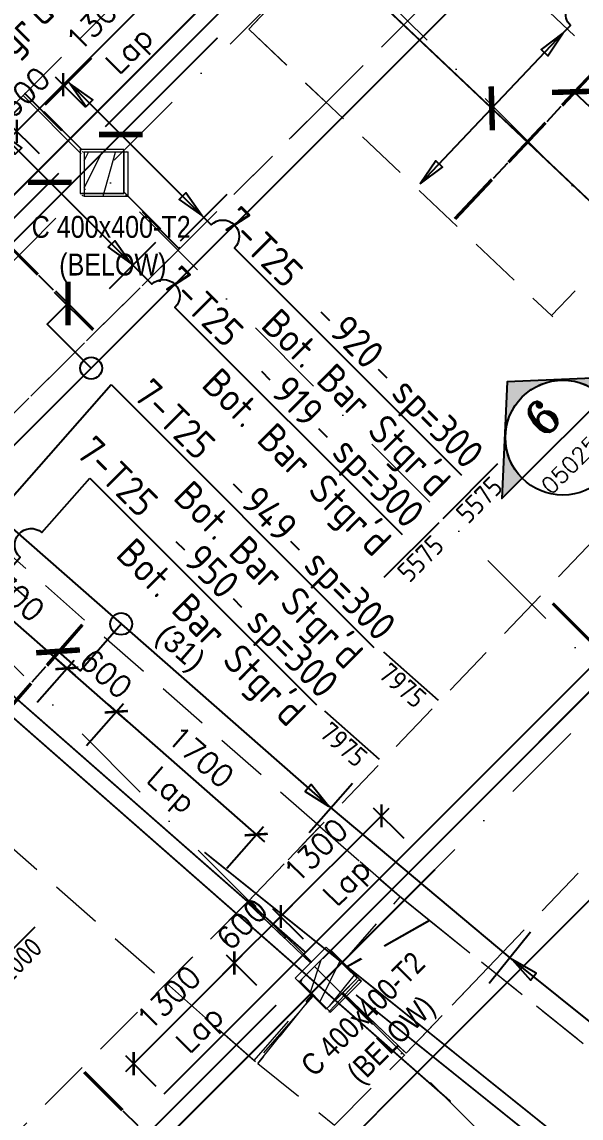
# Model space of a CAD drawing. Extents: x 660761725 to 1323371458, y 2734871439 to 5470067957.
# Drawn here: x 662220875 to 662225981, y 2735064896 to 2735074902 of the extents above; entities that cross this region are included whole.
import ezdxf
from ezdxf.enums import TextEntityAlignment as Align

# ---------------------------------------------------------------- set-up
doc = ezdxf.new("R2010")
doc.units = 0
for name, pattern in [('AXES', [1.95, 1.2, -0.25, 0.25, -0.25]), ('Hidden', [714.375, 476.25, -238.125]), ('sbp_axis_short', [10, 5, -2.5, 0, -2.5])]:
    doc.linetypes.add(name, pattern=pattern)
doc.layers.add('A-DETL', color=5, linetype='Continuous', lineweight=9, true_color=0x0000ff)
for name, color, linetype, lineweight in [('A-FLOR-PATT', 7, 'Continuous', 15), ('S-COLS-IDEN', 7, 'Continuous', 9), ('S-GRID', 7, 'Continuous', 9)]:
    doc.layers.add(name, color=color, linetype=linetype, lineweight=lineweight)
for name, color, linetype in [('S-AXIS', 20, 'AXES'), ('S-DIMI', 100, 'Continuous'), ('S-RBAR-T12', 151, 'Continuous'), ('S-RBAR-T25', 51, 'Continuous'), ('S-RDIMO', 8, 'Continuous'), ('S-RSYMB', 7, 'Continuous'), ('S-SCEL-INDT', 222, 'Continuous'), ('S-SIMPLETEXT', 7, 'Continuous'), ('S-TXT', 3, 'Continuous')]:
    doc.layers.add(name, color=color, linetype=linetype)
doc.styles.add('Arial Narrow_1', font='ARIALN.TTF', dxfattribs={"height": 199.9999999999998})
doc.styles.add('ARMACAD', font='isocp.shx')
doc.styles.add('ROMANS', font='romans.shx')
doc.styles.add('ROMANT', font='romant')
doc.dimstyles.new('S-DIMI-100', dxfattribs={"dimscale": 100, "dimtxt": 2, "dimasz": 1.5, "dimexe": 1, "dimexo": 1, "dimgap": 1, "dimtad": 1, "dimdec": 0, "dimzin": 12, "dimdsep": 46, "dimtxsty": 'ROMANS', "dimblk": 'ARCHTICK', "dimcen": 0.09, "dimdle": 1, "dimclrd": 8, "dimclre": 8, "dimclrt": 4, "dimadec": 0, "dimazin": 3, "dimtfac": 1, "dimtdec": 0, "dimtix": 1, "dimtmove": 1, "dimatfit": 3, "dimtolj": 1, "dimtzin": 0, "dimarcsym": 0})
pattern_1 = [(74.99999999999999, (0, 0), (-153.3407249233896, 41.08752341002518), [])]

# ---------------------------------------------------------------- blocks, each defined once
blk = doc.blocks.new('_ARCHTICK')
at = {"color": 0, "linetype": 'ByBlock', "const_width": 0.15}
blk.add_lwpolyline([(-0.5, -0.5), (0.5, 0.5)], dxfattribs=at)
blk = doc.blocks.new('*D689')
at = {"layer": 'S-DIMI', "color": 8, "lineweight": -2, "transparency": 16777216}
for p, q in [((662219735.6972915, 2735069811.625073), (662220074.0215222, 2735070197.182126)), ((662219932.9002575, 2735070187.974048), (662221361.0284306, 2735068934.799292)), ((662221014.5683872, 2735068691.585466), (662221351.8203524, 2735069075.920556))]:
    blk.add_line(p, q, dxfattribs=at)
at = {"layer": 'S-DIMI', "color": 8, "lineweight": -2, "transparency": 16777216, "xscale": 150, "yscale": 150, "zscale": 150}
for p, rotation in [((662220008.0649289, 2735070122.017455), 138.7332233912254), ((662221285.8637592, 2735069000.755885), 318.7332233912254)]:
    blk.add_blockref('_ARCHTICK', p, dxfattribs=dict(at, rotation=rotation))
at = {"layer": 'S-DIMI', "color": 4, "transparency": 16777216, "char_height": 200, "attachment_point": 5, "rotation": 318.7332233912254, "style": 'ROMANS'}
for s, insert in [('\\A1;1700', (662220778.8775302, 2735069711.716012)), ('\\A1;Lap', (662220493.065627, 2735069386.002436))]:
    blk.add_mtext(s, dxfattribs=dict(at, insert=insert))
blk = doc.blocks.new('*D690')
at = {"layer": 'S-DIMI', "color": 8, "lineweight": -2, "transparency": 16777216}
for p, q in [((662221014.5683876, 2735068691.585465), (662221351.8203555, 2735069075.920558)), ((662221285.8637625, 2735069000.755887), (662221173.1167554, 2735069099.690776)), ((662221285.8637625, 2735069000.755887), (662221736.8515838, 2735068605.01651)), ((662221465.934656, 2735068296.277369), (662221802.8081769, 2735068680.181181)), ((662221736.8515838, 2735068605.01651), (662221849.5985909, 2735068506.08162))]:
    blk.add_line(p, q, dxfattribs=at)
at = {"layer": 'S-DIMI', "color": 8, "lineweight": -2, "transparency": 16777216, "xscale": 150, "yscale": 150, "zscale": 150}
for p, rotation in [((662221285.8637625, 2735069000.755887), 318.7332233912254), ((662221736.8515838, 2735068605.01651), 138.7332233912254)]:
    blk.add_blockref('_ARCHTICK', p, dxfattribs=dict(at, rotation=rotation))
at = {"layer": 'S-DIMI', "color": 4, "transparency": 16777216, "insert": (662221643.2708596, 2735068953.215541), "char_height": 200, "attachment_point": 5, "rotation": 318.7332233912254, "style": 'ROMANS'}
blk.add_mtext('\\A1;600', dxfattribs=at)
blk = doc.blocks.new('*D691')
at = {"layer": 'S-DIMI', "color": 8, "lineweight": -2, "transparency": 16777216}
for p, q in [((662221465.9346565, 2735068296.277368), (662221802.808185, 2735068680.181188)), ((662221661.6869205, 2735068670.97311), (662223089.8150924, 2735067417.798355)), ((662222744.8057507, 2735067176.237761), (662223080.6070141, 2735067558.919619))]:
    blk.add_line(p, q, dxfattribs=at)
at = {"layer": 'S-DIMI', "color": 8, "lineweight": -2, "transparency": 16777216, "xscale": 150, "yscale": 150, "zscale": 150}
for p, rotation in [((662221736.851592, 2735068605.016517), 138.7332233912254), ((662223014.650421, 2735067483.754948), 318.7332233912254)]:
    blk.add_blockref('_ARCHTICK', p, dxfattribs=dict(at, rotation=rotation))
at = {"layer": 'S-DIMI', "color": 4, "transparency": 16777216, "char_height": 200, "attachment_point": 5, "rotation": 318.7332233912254, "style": 'ROMANS'}
for s, insert in [('\\A1;1700', (662222507.6641924, 2735068194.715075)), ('\\A1;Lap', (662222221.8522892, 2735067869.001499))]:
    blk.add_mtext(s, dxfattribs=dict(at, insert=insert))
blk = doc.blocks.new('I am… All Range.')
at = {"layer": 'S-GRID', "color": 8, "linetype": 'sbp_axis_short', "lineweight": 13, "ltscale": 150}
for p, q in [((662618010.1861551, 2734519029.21969), (662684113.7569702, 2734585132.790505)), ((662622712.44625, 2734514326.959595), (662688816.0170653, 2734580430.53041)), ((662664888.7277402, 2734577934.090839), (662687431.1831487, 2734555391.635431)), ((662662792.38458, 2734575837.747679), (662685335.3221155, 2734553295.930852)), ((662660147.2208296, 2734573192.583929), (662682689.8586049, 2734550649.946153))]:
    blk.add_line(p, q, dxfattribs=at)
blk = doc.blocks.new('*U1143')
at = {"layer": 'S-SCEL-INDT'}
h = blk.add_hatch(color=256, dxfattribs=at)
edge = h.paths.add_edge_path()
edge.add_line((7.000001906104444, 2.263283386128023e-05), (10.50000190576247, 3.394924715394154e-05))
edge.add_line((10.50000190576247, 3.394924715394154e-05), (-2.921335544670001e-05, 9.624999999075953))
edge.add_line((-2.921335544670001e-05, 9.624999999075953), (-10.49999809220753, -3.394923260202631e-05))
edge.add_line((-10.49999809220753, -3.394923260202631e-05), (-6.999998092549504, -2.263281203340739e-05))
edge.add_arc((1.90677747013979e-06, 1.091277068709939e-11), 6.999999999363562, 0.00018525217620890544, 180.0001852521762, ccw=False)
at = {"layer": 'S-SCEL-INDT', "color": 2, "linetype": 'Continuous'}
blk.add_line((-6.999999999228748, 4.272327350918204e-05), (6.999999999228748, -4.272327350918204e-05), dxfattribs=at)
at = {"layer": 'S-SCEL-INDT'}
blk.add_line((13.40845287412958, 4.901550710201263e-05), (7.000001906104444, 2.263283386128023e-05), dxfattribs=at)
blk.add_lwpolyline([(7.000001906104444, 2.263283386128023e-05), (10.50000190576247, 3.394924715394154e-05), (-2.921335544670001e-05, 9.624999999075953), (-10.49999809220753, -3.394923260202631e-05), (-6.999998092549504, -2.263281203340739e-05, -0.9999999999999999)], format="xyb", close=True, dxfattribs=at)
for centre, radius in [((0, 0), 6.999999999370188), ((0, -1.906788384076208e-06), 6.99999999936)]:
    blk.add_circle(centre, radius, dxfattribs=at)
at = {"layer": 'S-SCEL-INDT', "linetype": 'Continuous', "style": 'ROMANT', "flags": 8}
for rotation, p in [(359.9998251523294, (-9.533905540592968e-07, 3.499999999687137)), (0.0001748476705820678, (9.533905540592968e-07, 3.499943417606119))]:
    blk.add_attdef('01', text='', height=4, rotation=rotation, dxfattribs=at).set_placement(p, align=Align.MIDDLE_CENTER)
at = {"layer": 'S-SCEL-INDT', "color": 3, "linetype": 'Continuous', "style": 'ROMANS', "flags": 8}
for rotation, p in [(359.9998251523294, (0, -2.974065839854546)), (0.0001748476705820678, (0, -2.97412474701559))]:
    blk.add_attdef('-', text='', height=2, rotation=rotation, dxfattribs=at).set_placement(p, align=Align.MIDDLE_CENTER)
blk = doc.blocks.new('I am… Limitless.')
at = {"layer": 'S-TXT', "color": 134}
ref = blk.add_blockref('*U1143', (662385813.3527745, 2734567411.659418), dxfattribs=dict(at, xscale=75.00000000000001, yscale=75.00000000000001, zscale=75.00000000000001, rotation=44.94966640259396))
ref.add_attrib('-', '0502564', dxfattribs={"layer": 'S-SCEL-INDT', "color": 3, "linetype": 'Continuous', "height": 150, "rotation": 44.94984142316793, "style": 'ROMANS'}).set_placement((662385970.940936, 2734567253.794135), align=Align.MIDDLE_CENTER)
ref.add_attrib('01', '6', dxfattribs={"layer": 'S-SCEL-INDT', "linetype": 'Continuous', "height": 300.0000000000001, "rotation": 44.94984142316793, "style": 'ROMANT'}).set_placement((662385627.9034256, 2734567597.434984), align=Align.MIDDLE_CENTER)
blk = doc.blocks.new('I am… Atomic.')
at = {"layer": 'A-FLOR-PATT', "transparency": 33554600}
h = blk.add_hatch(dxfattribs=at)
h.set_pattern_fill('ANSI31', color=8, scale=50, angle=30, style=0)
h.set_pattern_definition(pattern_1)
edge = h.paths.add_edge_path()
edge.add_line((662389967.6433319, 2734579123.010657), (662390007.8012236, 2734579503.468677))
edge.add_line((662342114.705975, 2734544592.546931), (662390007.8012234, 2734579503.468677))
edge.add_line((662363195.8073889, 2734559608.047176), (662389967.7690635, 2734579123.040917))
edge.add_line((662362417.6524743, 2734559040.823584), (662363719.8899552, 2734559990.06879))
edge.add_line((662346720.4841449, 2734547598.623516), (662362783.6519626, 2734559307.613063))
edge.add_line((662345821.5310795, 2734546943.346041), (662347578.010761, 2734548223.703842))
edge.add_line((662342292.6126368, 2734544370.997322), (662346307.4227723, 2734547297.529027))
edge.add_line((662325865.2845687, 2734528370.671522), (662342114.6925843, 2734544592.5523))
edge.add_line((662340490.7204528, 2734542572.157625), (662342149.9785906, 2734544228.604904))
edge.add_line((662339422.0417168, 2734541505.28928), (662341320.3495216, 2734543400.381265))
edge.add_line((662336597.6306283, 2734538685.662872), (662340136.8031961, 2734542218.839921))
edge.add_line((662332705.8949801, 2734534800.520002), (662336243.7133716, 2734538332.345168))
edge.add_line((662332253.0745114, 2734534348.466631), (662332782.9359009, 2734534877.430412))
edge.add_line((662326312.3910785, 2734528417.846987), (662332351.9776915, 2734534447.202265))
edge.add_line((662325865.2845687, 2734528370.671522), (662326312.3910785, 2734528417.846987))
h = blk.add_hatch(dxfattribs=at)
h.set_pattern_fill('ANSI31', color=8, scale=50, angle=30, style=0)
h.set_pattern_definition(pattern_1)
edge = h.paths.add_edge_path()
edge.add_line((662389967.6433319, 2734579123.010657), (662390007.8012236, 2734579503.468677))
edge.add_line((662390178.8400514, 2734578972.951882), (662393574.2351673, 2734576558.543434))
edge.add_line((662390389.9110394, 2734578822.862847), (662389967.7690635, 2734579123.040917))
edge.add_line((662401600.1085552, 2734571260.373601), (662390007.8012234, 2734579503.468677))
edge.add_line((662401045.2346829, 2734570742.112331), (662400996.5411683, 2734571280.666277))
edge.add_line((662400996.5411683, 2734571280.666277), (662391834.41239, 2734577795.702194))
edge.add_line((662401631.7932035, 2734570909.939), (662401600.1085552, 2734571260.373601))
edge.add_line((662398386.0115408, 2734568087.393885), (662401045.2346829, 2734570742.112331))
edge.add_line((662378065.801715, 2734545768.423274), (662383150.2610395, 2734551353.010825))
edge.add_line((662383150.2610395, 2734551353.010825), (662388234.7203641, 2734556937.598375))
edge.add_line((662388234.7203641, 2734556937.598375), (662393319.1796887, 2734562522.185926))
edge.add_line((662393319.1796887, 2734562522.185926), (662398403.6390133, 2734568106.773477))
edge.add_line((662377177.0145457, 2734544792.211362), (662378389.7704264, 2734546124.258873))
edge.add_line((662345219.5168241, 2734509691.243385), (662350637.7770958, 2734515642.46591))
edge.add_line((662350637.7770958, 2734515642.46591), (662356056.0373675, 2734521593.688435))
edge.add_line((662356056.0373675, 2734521593.688435), (662361474.2976393, 2734527544.91096))
edge.add_line((662361474.2976393, 2734527544.91096), (662366892.5579109, 2734533496.133485))
edge.add_line((662366892.5579109, 2734533496.133485), (662372310.8181826, 2734539447.35601))
edge.add_line((662372310.8181826, 2734539447.35601), (662377729.0784543, 2734545398.578536))
edge.add_line((662345267.5598451, 2734509156.384884), (662400082.3408674, 2734569362.972085))
edge.add_line((662401418.6805061, 2734570690.601139), (662400941.3227103, 2734570214.051982))
edge.add_line((662400082.3408674, 2734569362.972085), (662401631.7932035, 2734570909.939))
h = blk.add_hatch(dxfattribs=at)
h.set_pattern_fill('ANSI31', color=8, scale=50, angle=30, style=0)
h.set_pattern_definition(pattern_1)
h.paths.add_polyline_path([(662381442.8641039, 2734569616.575857), (662381842.4606918, 2734569616.567864), (662381842.791717, 2734570016.503155), (662381443.1951292, 2734570016.511147)])
h = blk.add_hatch(dxfattribs=at)
h.set_pattern_fill('ANSI31', color=8, scale=50, angle=30, style=0)
h.set_pattern_definition(pattern_1)
edge = h.paths.add_edge_path()
edge.add_line((662345468.2720397, 2734510142.524049), (662345661.1307589, 2734509588.669044))
edge.add_line((662345219.5168241, 2734509691.243385), (662350637.7770958, 2734515642.46591))
edge.add_line((662350637.7770958, 2734515642.46591), (662356056.0373675, 2734521593.688435))
edge.add_line((662356056.0373675, 2734521593.688435), (662361474.2976393, 2734527544.91096))
edge.add_line((662361474.2976393, 2734527544.91096), (662366892.5579109, 2734533496.133485))
edge.add_line((662366892.5579109, 2734533496.133485), (662372310.8181826, 2734539447.35601))
edge.add_line((662372310.8181826, 2734539447.35601), (662377729.0784543, 2734545398.578536))
edge.add_line((662345267.5598451, 2734509156.384884), (662400082.3408674, 2734569362.972085))
h = blk.add_hatch(dxfattribs=at)
h.set_pattern_fill('ANSI31', color=8, scale=50, angle=30, style=0)
h.set_pattern_definition(pattern_1)
h.paths.add_polyline_path([(662383692.9491707, 2734562731.852351), (662383410.1576436, 2734562449.061046), (662383692.4810303, 2734562166.258439), (662383975.2725575, 2734562449.049744)])
at = {"layer": 'A-DETL', "color": 8, "linetype": 'Hidden', "lineweight": 9}
for p, q in [((662381422.2493757, 2734570024.903233), (662381443.1951292, 2734570016.511147)), ((662381443.1951292, 2734570016.511147), (662381442.8641039, 2734569616.575857)), ((662381842.791717, 2734570016.503155), (662381443.1951292, 2734570016.511147)), ((662381822.6531885, 2734570024.57182), (662381842.6680161, 2734570016.552717)), ((662381842.4606918, 2734569616.567864), (662381842.791717, 2734570016.503155)), ((662381422.2413744, 2734569624.83852), (662381442.8641039, 2734569616.575857)), ((662381442.8641039, 2734569616.575857), (662381842.4606918, 2734569616.567864)), ((662381842.3369907, 2734569616.617426), (662381822.6451871, 2734569624.507107)), ((662383692.9491707, 2734562731.852351), (662383410.1576436, 2734562449.061046)), ((662383672.3438892, 2734562740.108024), (662383692.9491707, 2734562731.852351)), ((662383975.2725575, 2734562449.049744), (662383692.9491707, 2734562731.852351)), ((662383389.2099802, 2734562457.453897), (662383410.1576436, 2734562449.061046)), ((662383410.1576436, 2734562449.061046), (662383692.4810303, 2734562166.258439)), ((662383692.4810303, 2734562166.258439), (662383975.2725575, 2734562449.049744)), ((662383975.1558458, 2734562449.096505), (662383955.4664828, 2734562456.985208)), ((662383672.3325738, 2734562174.33108), (662383692.3643185, 2734562166.3052))]:
    blk.add_line(p, q, dxfattribs=at)
at = {"layer": 'S-COLS-IDEN', "color": 8, "char_height": 199.9999999999998, "attachment_point": 1, "style": 'Arial Narrow_1'}
for s, insert, width in [('C 400x400-T2', (662380962.8355833, 2734569435.807543), 1819.830624999998), ('(BELOW)', (662381214.18975, 2734569091.84921), 1218.564999999999)]:
    blk.add_mtext(s, dxfattribs=dict(at, insert=insert, width=width))
at = {"layer": 'S-COLS-IDEN', "color": 8, "char_height": 199.9999999999998, "attachment_point": 1, "rotation": 44.99999999999995, "style": 'Arial Narrow_1'}
for s, insert, width in [('C 400x400-T2', (662383401.9483792, 2734561708.303398), 1819.830624999998), ('(BELOW)', (662383822.8978848, 2734561642.822364), 1218.564999999999)]:
    blk.add_mtext(s, dxfattribs=dict(at, insert=insert, width=width))
blk = doc.blocks.new('I am… Domination.')
at = {"layer": 'S-RDIMO', "color": 9, "linetype": 'Hidden', "lineweight": 9}
for p, q in [((662386290.91111, 2734575933.806295), (662380899.2111101, 2734570550.276295)), ((662383631.4494535, 2734571866.195323), (662382944.8064946, 2734571140.199397)), ((662383651.3471868, 2734570471.957091), (662385067.2120047, 2734571885.67646)), ((662383651.3471868, 2734570471.957091), (662385067.2120047, 2734571885.67646)), ((662386958.4601305, 2734570096.944371), (662385067.2120047, 2734571885.67646)), ((662382945.4303465, 2734571139.609361), (662383375.3081318, 2734571594.907414)), ((662382944.8064946, 2734571140.199397), (662385709.2864946, 2734568525.569397)), ((662382944.8064946, 2734571140.199397), (662382945.4303465, 2734571139.609361)), ((662382945.4303465, 2734571139.609361), (662383651.3471868, 2734570471.957091)), ((662380899.2111101, 2734570550.286577), (662377922.0599184, 2734567600.290678)), ((662380907.3923447, 2734570558.393188), (662380899.2111101, 2734570550.286577)), ((662380901.9199183, 2734570552.970677), (662380899.2111101, 2734570550.286577)), ((662380899.2111101, 2734570550.276295), (662380900.8864564, 2734570551.949102)), ((662380899.2111101, 2734570550.276295), (662381406.9748791, 2734570041.741948)), ((662380907.3923447, 2734570558.393188), (662380901.9199183, 2734570552.970677)), ((662380901.9199183, 2734570552.980999), (662380904.6147512, 2734570555.671748)), ((662380901.9199183, 2734570552.970677), (662381408.4856112, 2734570041.741948)), ((662380907.3654782, 2734570558.418307), (662380904.6147512, 2734570555.671748)), ((662381410.5502217, 2734570048.968474), (662380904.630219, 2734570555.656257)), ((662381411.3208503, 2734570049.825922), (662380907.3923447, 2734570558.393188)), ((662383651.3471868, 2734570471.957091), (662382312.3519806, 2734569134.990854)), ((662382317.7556218, 2734569140.386307), (662383651.3471868, 2734570471.957091)), ((662381404.0554036, 2734570041.741948), (662381408.4856112, 2734570041.741948)), ((662381406.9748791, 2734570041.741948), (662381404.0554036, 2734570041.741948)), ((662381404.0554036, 2734570041.741948), (662381404.0554036, 2734569641.741948)), ((662381419.3310885, 2734570041.741948), (662381406.9748791, 2734570041.741948)), ((662381406.9748791, 2734570041.741948), (662381417.7657977, 2734570041.741948)), ((662381408.4856112, 2734570041.741948), (662381419.3310885, 2734570041.741948)), ((662381417.7657977, 2734570041.741948), (662381410.6869005, 2734570048.831588)), ((662381419.3310885, 2734570041.741948), (662381411.4731809, 2734570049.672189)), ((662381419.3305506, 2734570041.741948), (662381417.7657977, 2734570041.741948)), ((662381804.0554036, 2734570041.741948), (662381419.3305506, 2734570041.741948)), ((662381804.0554036, 2734569654.866112), (662381804.0554036, 2734570041.741948)), ((662381804.0554036, 2734570026.006532), (662381804.0554036, 2734569644.058817)), ((662381404.0554036, 2734569641.741948), (662381804.0554036, 2734569641.741948)), ((662381804.0554036, 2734569641.741948), (662381417.7548716, 2734569641.741948)), ((662381804.0554036, 2734569644.058817), (662381804.0554036, 2734569654.866112)), ((662381804.0554036, 2734569654.866112), (662382317.7556218, 2734569140.386307)), ((662381804.0554036, 2734569644.058817), (662381804.0554036, 2734569653.47617)), ((662381804.0554036, 2734569653.47617), (662382315.0963134, 2734569137.731028)), ((662381804.0554036, 2734569644.058817), (662381804.0554036, 2734569653.47617)), ((662381804.0554036, 2734569642.530858), (662381804.0554036, 2734569644.058817)), ((662381804.0554036, 2734569642.530858), (662381804.0554036, 2734569644.058817)), ((662382312.3519806, 2734569134.990854), (662381804.0554036, 2734569644.058817)), ((662382309.6394709, 2734569132.292789), (662381804.0554036, 2734569642.530858)), ((662386414.9948, 2734569271.723345), (662385709.2864946, 2734568525.569397)), ((662380091.9879718, 2734566934.869008), (662382315.1118973, 2734569137.715301)), ((662382309.6394709, 2734569132.292789), (662380091.9879718, 2734566934.869008)), ((662382309.6394709, 2734569132.292789), (662382315.1118973, 2734569137.715301)), ((662382317.7556218, 2734569140.386307), (662382312.3519806, 2734569134.990854)), ((662385709.2864946, 2734568525.569397), (662385722.3576506, 2734568513.206769)), ((662387582.9615471, 2734568033.116537), (662382931.0915471, 2734563169.246537)), ((662383593.7443184, 2734563862.09843), (662380091.9879718, 2734566934.869008)), ((662385130.0301172, 2734562574.802462), (662389033.3166679, 2734566655.973766)), ((662377966.3237282, 2734566139.302997), (662382192.4214953, 2734562430.927086)), ((662382938.7847122, 2734563177.290303), (662383593.7443184, 2734563862.09843)), ((662383593.7443184, 2734563862.09843), (662384320.0697824, 2734563224.752111)), ((662384320.0697824, 2734563224.752111), (662383593.7443184, 2734563862.09843)), ((662384326.4042126, 2734563219.193686), (662384320.0697824, 2734563224.752111)), ((662384320.0697824, 2734563224.752111), (662384592.542808, 2734563006.107148)), ((662384326.4042126, 2734563219.193686), (662384320.0697824, 2734563224.752111)), ((662384592.542808, 2734563006.107148), (662384320.0697824, 2734563224.752111)), ((662382938.7847122, 2734563177.290303), (662379450.0051303, 2734559688.510721)), ((662382931.4574616, 2734563169.963053), (662382192.4214953, 2734562430.927086)), ((662382931.6606271, 2734563169.841552), (662382931.0915471, 2734563169.246537)), ((662382931.0915471, 2734563169.246537), (662383508.770812, 2734562616.7464)), ((662382938.7847122, 2734563177.290303), (662382931.4890593, 2734563169.99465)), ((662382931.6606271, 2734563169.841552), (662382938.7847122, 2734563177.290303)), ((662383143.7857432, 2734562966.627365), (662382932.7496184, 2734563168.798307)), ((662382952.0455972, 2734563190.551188), (662382938.7847122, 2734563177.290303)), ((662382946.6551304, 2734563185.160721), (662382938.7847122, 2734563177.290303)), ((662382952.0455972, 2734563190.551188), (662382946.6551304, 2734563185.160721)), ((662382946.6551304, 2734563185.160721), (662383511.9201319, 2734562619.89572)), ((662383517.3095183, 2734562625.287267), (662382952.0455972, 2734563190.551188)), ((662383797.157939, 2734562614.870002), (662384326.938172, 2734563218.72514)), ((662383797.1708783, 2734562614.857062), (662384327.0078834, 2734563218.663968)), ((662384327.0078834, 2734563218.663968), (662384326.938172, 2734563218.72514)), ((662383508.8873342, 2734562616.862922), (662383143.7857432, 2734562966.627365)), ((662384592.542808, 2734563006.107148), (662383832.7084527, 2734562579.319488)), ((662384598.8688304, 2734563001.030855), (662383838.234231, 2734562573.79371)), ((662384592.542808, 2734563006.107148), (662384598.8688304, 2734563001.030855)), ((662384598.8688304, 2734563001.030855), (662384592.542808, 2734563006.107148)), ((662384592.542808, 2734563006.107148), (662385130.0301172, 2734562574.802462)), ((662389897.30339, 2734558749.321809), (662384592.542808, 2734563006.107148)), ((662383652.0261766, 2734562760.001764), (662383517.3105989, 2734562625.286187)), ((662383832.7084527, 2734562579.319488), (662383652.0261766, 2734562760.001764)), ((662383797.0707624, 2734562614.957179), (662383652.0261766, 2734562760.001764)), ((662383797.0707624, 2734562614.957179), (662383652.0261766, 2734562760.001764)), ((662383517.3095183, 2734562625.285106), (662383508.8873342, 2734562616.862922)), ((662383511.9201319, 2734562619.89572), (662383517.3105989, 2734562625.286187)), ((662383517.3095183, 2734562625.285106), (662383513.8813348, 2734562621.856923)), ((662383508.770812, 2734562616.7464), (662383369.183464, 2734562477.159052)), ((662383369.183464, 2734562477.159052), (662383508.770812, 2734562616.7464)), ((662383508.770812, 2734562616.7464), (662383369.183464, 2734562477.159052)), ((662383456.9211818, 2734562564.89677), (662383508.770812, 2734562616.7464)), ((662383508.770812, 2734562616.7464), (662383511.9201319, 2734562619.89572)), ((662383508.770812, 2734562616.7464), (662383511.9190483, 2734562619.894636)), ((662383513.8802484, 2734562621.855836), (662383508.8873342, 2734562616.862922)), ((662383797.0707624, 2734562614.957179), (662383832.7084527, 2734562579.319488)), ((662383832.7084527, 2734562579.319488), (662383797.157939, 2734562614.870002)), ((662383798.0921324, 2734562613.935808), (662383832.7084527, 2734562579.319488)), ((662383832.7084527, 2734562579.319488), (662383934.868889, 2734562477.159052)), ((662383934.868889, 2734562477.159052), (662383832.7084527, 2734562579.319488)), ((662383832.7084527, 2734562579.319488), (662383906.7369999, 2734562505.290941)), ((662383838.234231, 2734562573.79371), (662383832.7084527, 2734562579.319488)), ((662383832.7084527, 2734562579.319488), (662383934.868889, 2734562477.159052)), ((662383832.7084527, 2734562579.319488), (662383838.234231, 2734562573.79371)), ((662385130.0301172, 2734562574.802462), (662384380.8767649, 2734561791.507891)), ((662384381.4466679, 2734561792.103766), (662385130.0301172, 2734562574.802462)), ((662389842.4903761, 2734558793.306308), (662385130.0301172, 2734562574.802462)), ((662382192.4214953, 2734562430.927086), (662382672.484615, 2734562009.674525)), ((662382192.4214953, 2734562430.927086), (662383007.8764334, 2734561715.370179)), ((662383369.183464, 2734562477.159052), (662383526.1868564, 2734562320.15566)), ((662383460.1363897, 2734562386.206126), (662383369.183464, 2734562477.159052)), ((662383369.183464, 2734562477.159052), (662383526.1868564, 2734562320.15566)), ((662383934.868889, 2734562477.159052), (662383793.3339087, 2734562335.624072)), ((662383803.0243789, 2734562345.314542), (662383934.868889, 2734562477.159052)), ((662383906.7369999, 2734562505.290941), (662383815.9781055, 2734562392.188173)), ((662383906.7369999, 2734562505.290941), (662383934.868889, 2734562477.159052)), ((662382994.1637282, 2734561727.402997), (662383519.8559943, 2734562326.486522)), ((662383518.4417912, 2734562327.900725), (662383460.1363897, 2734562386.206126)), ((662383519.8559943, 2734562326.486522), (662383460.1363897, 2734562386.206126)), ((662383519.8559943, 2734562326.486522), (662383518.4417912, 2734562327.900725)), ((662383526.1868564, 2734562320.15566), (662383519.8559943, 2734562326.486522)), ((662383519.8559943, 2734562326.486522), (662383526.1868564, 2734562320.15566)), ((662383652.0261766, 2734562194.316339), (662383797.9149425, 2734562340.205105)), ((662383815.9781055, 2734562392.188173), (662383678.1983696, 2734562220.488533)), ((662383793.3339087, 2734562335.624072), (662383678.1983696, 2734562220.488533)), ((662383797.9149425, 2734562340.205105), (662383800.0355384, 2734562342.325701)), ((662383802.9123915, 2734562345.202554), (662383800.0355384, 2734562342.325701)), ((662383891.5367426, 2734562250.66397), (662383800.0355384, 2734562342.325701)), ((662383800.1533114, 2734562342.443474), (662383900.6237648, 2734562241.973021)), ((662384380.8767649, 2734561791.507891), (662383802.9123915, 2734562345.202554)), ((662383803.0243789, 2734562345.314542), (662384381.4466679, 2734561792.103766)), ((662383026.9941113, 2734561698.066974), (662383526.1868564, 2734562320.15566)), ((662383526.3134683, 2734562320.029047), (662383027.6781293, 2734561697.518086)), ((662383532.783562, 2734562313.558954), (662383393.7577572, 2734562155.123926)), ((662383526.3134683, 2734562320.029047), (662383532.783562, 2734562313.558954)), ((662383526.3134683, 2734562320.029047), (662383532.783562, 2734562313.558954)), ((662383526.3134683, 2734562320.029047), (662383532.783562, 2734562313.558954)), ((662383532.783562, 2734562313.558954), (662383652.0261766, 2734562194.316339)), ((662384365.6452411, 2734561775.723707), (662383891.5367426, 2734562250.66397)), ((662383900.6237648, 2734562241.973021), (662384366.2591596, 2734561776.337626)), ((662383393.7577572, 2734562155.123926), (662383007.8764334, 2734561715.370179)), ((662382672.484615, 2734562009.674525), (662382994.1637282, 2734561727.402997)), ((662382994.1637282, 2734561727.402997), (662383007.8764334, 2734561715.370179)), ((662383726.595768, 2734561136.674234), (662384365.6452411, 2734561775.723707)), ((662383726.595768, 2734561136.674234), (662384365.6452411, 2734561775.723707)), ((662384366.2591596, 2734561776.337626), (662384365.6452411, 2734561775.723707)), ((662384381.4466679, 2734561792.103766), (662384380.8767649, 2734561791.507891)), ((662383027.6781293, 2734561697.518086), (662383026.9941113, 2734561698.066974)), ((662383027.6781293, 2734561697.518086), (662383726.595768, 2734561136.674234))]:
    blk.add_line(p, q, dxfattribs=at)
blk = doc.blocks.new('*D705')
at = {"layer": 'S-DIMI', "color": 8, "lineweight": -2, "transparency": 16777216}
for p, q in [((662219838.0226612, 2735072914.10471), (662220898.6536739, 2735073974.806168)), ((662221034.9096888, 2735073697.142542), (662220757.2323177, 2735073974.801472)), ((662220115.695336, 2735072777.867136), (662219838.0179648, 2735073055.526066))]:
    blk.add_line(p, q, dxfattribs=at)
at = {"layer": 'S-DIMI', "color": 8, "lineweight": -2, "transparency": 16777216, "xscale": 150, "yscale": 150, "zscale": 150}
for p, rotation in [((662220827.945344, 2735073904.093142), 45.00190267468847), ((662219908.7309911, 2735072984.817736), 225.0019026746884)]:
    blk.add_blockref('_ARCHTICK', p, dxfattribs=dict(at, rotation=rotation))
at = {"layer": 'S-DIMI', "color": 4, "transparency": 16777216, "char_height": 200, "attachment_point": 5, "rotation": 45.00190267468847, "style": 'ROMANS'}
for s, insert in [('\\A1;1300', (662220226.9121147, 2735073585.872099)), ('\\A1;Lap', (662220533.3352286, 2735073279.469335))]:
    blk.add_mtext(s, dxfattribs=dict(at, insert=insert))
blk = doc.blocks.new('*D706')
at = {"layer": 'S-DIMI', "color": 8, "lineweight": -2, "transparency": 16777216}
for p, q in [((662221459.1596686, 2735074121.420699), (662221181.4822978, 2735074399.079628)), ((662221252.1953241, 2735074328.371298), (662221358.2578188, 2735074434.440837)), ((662220827.9453443, 2735073904.093141), (662221252.1953241, 2735074328.371298)), ((662221034.9096884, 2735073697.142541), (662220757.232318, 2735073974.80147)), ((662220827.9453443, 2735073904.093141), (662220721.8828496, 2735073798.023601))]:
    blk.add_line(p, q, dxfattribs=at)
at = {"layer": 'S-DIMI', "color": 8, "lineweight": -2, "transparency": 16777216, "xscale": 150, "yscale": 150, "zscale": 150}
for p, rotation in [((662221252.1953241, 2735074328.371298), 225.0019026746884), ((662220827.9453443, 2735073904.093141), 45.00190267468847)]:
    blk.add_blockref('_ARCHTICK', p, dxfattribs=dict(at, rotation=rotation))
at = {"layer": 'S-DIMI', "color": 4, "transparency": 16777216, "insert": (662220898.6442817, 2735074257.648879), "char_height": 200, "attachment_point": 5, "rotation": 45.00190267468847, "style": 'ROMANS'}
blk.add_mtext('\\A1;600', dxfattribs=at)
blk = doc.blocks.new('*D707')
at = {"layer": 'S-DIMI', "color": 8, "lineweight": -2, "transparency": 16777216}
for p, q in [((662221181.4869943, 2735074257.658271), (662222242.1058788, 2735075318.3476)), ((662222378.3618932, 2735075040.683975), (662222100.6845226, 2735075318.342904)), ((662221459.1596686, 2735074121.420699), (662221181.4822979, 2735074399.079628))]:
    blk.add_line(p, q, dxfattribs=at)
at = {"layer": 'S-DIMI', "color": 8, "lineweight": -2, "transparency": 16777216, "xscale": 150, "yscale": 150, "zscale": 150}
for p, rotation in [((662222171.3975489, 2735075247.634574), 45.00190267468847), ((662221252.1953242, 2735074328.371298), 225.0019026746884)]:
    blk.add_blockref('_ARCHTICK', p, dxfattribs=dict(at, rotation=rotation))
at = {"layer": 'S-DIMI', "color": 4, "transparency": 16777216, "char_height": 200, "attachment_point": 5, "rotation": 45.00190267468847, "style": 'ROMANS'}
for s, insert in [('\\A1;1300', (662221570.3703841, 2735074929.419596)), ('\\A1;Lap', (662221876.7934979, 2735074623.016832))]:
    blk.add_mtext(s, dxfattribs=dict(at, insert=insert))
blk = doc.blocks.new('*D708')
at = {"layer": 'S-DIMI', "color": 8, "lineweight": -2, "transparency": 16777216}
for p, q in [((662221824.2939326, 2735065321.658897), (662222884.924945, 2735066382.360355)), ((662223021.1809598, 2735066104.696729), (662222743.5035888, 2735066382.355659)), ((662222101.9666073, 2735065185.421324), (662221824.2892362, 2735065463.080254))]:
    blk.add_line(p, q, dxfattribs=at)
at = {"layer": 'S-DIMI', "color": 8, "lineweight": -2, "transparency": 16777216, "xscale": 150, "yscale": 150, "zscale": 150}
for p, rotation in [((662222814.2166151, 2735066311.647328), 45.00190267468847), ((662221895.0022625, 2735065392.371923), 225.0019026746884)]:
    blk.add_blockref('_ARCHTICK', p, dxfattribs=dict(at, rotation=rotation))
at = {"layer": 'S-DIMI', "color": 4, "transparency": 16777216, "char_height": 200, "attachment_point": 5, "rotation": 45.00190267468847, "style": 'ROMANS'}
for s, insert in [('\\A1;1300', (662222213.1833863, 2735065993.426286)), ('\\A1;Lap', (662222519.6065001, 2735065687.023522))]:
    blk.add_mtext(s, dxfattribs=dict(at, insert=insert))
blk = doc.blocks.new('*D709')
at = {"layer": 'S-DIMI', "color": 8, "lineweight": -2, "transparency": 16777216}
for p, q in [((662223445.4309398, 2735066528.974886), (662223167.7535682, 2735066806.633816)), ((662223238.4665945, 2735066735.925486), (662223344.5290895, 2735066841.995026)), ((662222814.216615, 2735066311.647329), (662223238.4665945, 2735066735.925486)), ((662223021.1809599, 2735066104.696729), (662222743.5035887, 2735066382.355659)), ((662222814.216615, 2735066311.647329), (662222708.15412, 2735066205.577789))]:
    blk.add_line(p, q, dxfattribs=at)
at = {"layer": 'S-DIMI', "color": 8, "lineweight": -2, "transparency": 16777216, "xscale": 150, "yscale": 150, "zscale": 150}
for p, rotation in [((662223238.4665945, 2735066735.925486), 225.0019026746884), ((662222814.216615, 2735066311.647329), 45.00190267468847)]:
    blk.add_blockref('_ARCHTICK', p, dxfattribs=dict(at, rotation=rotation))
at = {"layer": 'S-DIMI', "color": 4, "transparency": 16777216, "insert": (662222884.9155524, 2735066665.203067), "char_height": 200, "attachment_point": 5, "rotation": 45.00190267468847, "style": 'ROMANS'}
blk.add_mtext('\\A1;600', dxfattribs=at)
blk = doc.blocks.new('*D710')
at = {"layer": 'S-DIMI', "color": 8, "lineweight": -2, "transparency": 16777216}
for p, q in [((662223167.758265, 2735066665.21246), (662224228.3771496, 2735067725.901788)), ((662224364.6331644, 2735067448.238163), (662224086.9557934, 2735067725.897092)), ((662223445.4309398, 2735066528.974886), (662223167.7535686, 2735066806.633816))]:
    blk.add_line(p, q, dxfattribs=at)
at = {"layer": 'S-DIMI', "color": 8, "lineweight": -2, "transparency": 16777216, "xscale": 150, "yscale": 150, "zscale": 150}
for p, rotation in [((662224157.6688197, 2735067655.188762), 45.00190267468847), ((662223238.4665949, 2735066735.925486), 225.0019026746884)]:
    blk.add_blockref('_ARCHTICK', p, dxfattribs=dict(at, rotation=rotation))
at = {"layer": 'S-DIMI', "color": 4, "transparency": 16777216, "char_height": 200, "attachment_point": 5, "rotation": 45.00190267468847, "style": 'ROMANS'}
for s, insert in [('\\A1;1300', (662223556.6416548, 2735067336.973783)), ('\\A1;Lap', (662223863.0647687, 2735067030.57102))]:
    blk.add_mtext(s, dxfattribs=dict(at, insert=insert))
blk = doc.blocks.new('CADF_02')
at = {"color": 0}
blk.add_lwpolyline([(0, 0), (2.5, -0.4166666679084301), (2.5, 0.4166666679084301)], close=True, dxfattribs=at)
blk = doc.blocks.new('cadf_03')
at = {"color": 8}
blk.add_lwpolyline([(-3.725290298461914e-09, 2.99999999627471), (3.725290298461914e-09, -3.000000007450581)], dxfattribs=at)
blk.add_blockref('CADF_02', (0.2513523101806641, 0), dxfattribs=at)
blk = doc.blocks.new('cadf_04')
at = {"color": 8, "const_width": 0.5000000000000002}
blk.add_lwpolyline([(1.414213560521603, 1.414213564246893), (-1.414213556796312, -1.414213556796312)], dxfattribs=at)
blk = doc.blocks.new('cadf_10')
at = {"color": 1}
for p, q in [((-4.158496580606208, 1.201089783226742), (-5.644468778018359, 1.201089783226742)), ((4.158496580606207, 1.201089783226742), (5.644468778018359, 1.201089783226742))]:
    blk.add_line(p, q, dxfattribs=at)
at = {"style": 'ARMACAD'}
for tag, p in [('$COM1', (-10.93526643674234, 2.542619974829577)), ('$COM2', (-9.757982686735758, -5.302973364669228))]:
    blk.add_attdef(tag, text='', height=3.5, dxfattribs=at).set_placement(p, align=Align.BOTTOM_RIGHT)
at = {"color": 1, "style": 'ARMACAD'}
blk.add_attdef('$NUM', text='', height=3.5, dxfattribs=at).set_placement((0, 0), align=Align.CENTER)
blk = doc.blocks.new('*U938', base_point=(662216326.8784602, 2735062089.415751))
at = {"layer": 'S-RSYMB'}
blk.add_lwpolyline([(662216326.8784602, 2735061901.903298), (662216701.8784597, 2735062276.928205)], dxfattribs=at)
at = {"layer": 'S-RSYMB', "style": 'ARMACAD'}
blk.add_attdef('D0', text='', height=134.9999998139997, rotation=45.00190269156681, dxfattribs=at).set_placement((662216575.368445, 2735062028.429817), align=Align.MIDDLE_CENTER)
blk = doc.blocks.new('*U939', base_point=(662222971.5787275, 2735068734.165018))
at = {"layer": 'S-RSYMB'}
blk.add_lwpolyline([(662222971.5787275, 2735068546.652564), (662223346.578727, 2735068921.677471)], dxfattribs=at)
at = {"layer": 'S-RSYMB', "style": 'ARMACAD'}
blk.add_attdef('D0', text='', height=134.9999998139997, rotation=45.00190269122758, dxfattribs=at).set_placement((662223220.0687124, 2735068673.179083), align=Align.MIDDLE_CENTER)
blk = doc.blocks.new('*U940', base_point=(662223514.1535021, 2735069276.73781))
at = {"layer": 'S-RSYMB'}
blk.add_lwpolyline([(662223514.1535021, 2735069089.225356), (662223889.1535016, 2735069464.250263)], dxfattribs=at)
at = {"layer": 'S-RSYMB', "style": 'ARMACAD'}
blk.add_attdef('D0', text='', height=134.9999998139997, rotation=45.00190268949431, dxfattribs=at).set_placement((662223762.643487, 2735069215.751875), align=Align.MIDDLE_CENTER)
blk = doc.blocks.new('*U977')
at = {"layer": 'S-RBAR-T12'}
for p, q in [((531273.8280999812, -146808.6436227842), (531273.8280999812, -146317.7172823972)), ((531287.8280999812, -146808.6436227842), (531287.8280999812, -146317.7172823972)), ((531273.8231597098, -147520.9570688887), (531273.8231597098, -147030.0307285018)), ((531287.8231597098, -147520.9570688887), (531287.8231597098, -147030.0307285018)), ((531273.8179631385, -148233.2705906912), (531273.8179631385, -147742.3442503042)), ((531287.8179631385, -148233.2705906912), (531287.8179631385, -147742.3442503042))]:
    blk.add_line(p, q, dxfattribs=at)
at = {"layer": 'S-RDIMO'}
for points in [[(531273.8280999812, -146647.1694415276), (531541.567813102, -146647.1694415276), (531541.567813102, -146079.165629837)], [(531280.8280999812, -146827.3762484272), (531280.8178479823, -147016.6528988311)], [(531280.8231597098, -147537.3368043111), (531280.8231597098, -147728.7107175896)]]:
    blk.add_lwpolyline(points, dxfattribs=at)
blk.add_circle((531541.567813102, -146079.165629837), 100, dxfattribs=at)
at = {"layer": 'S-RDIMO', "xscale": -100, "yscale": 100, "zscale": 100, "rotation": 90}
blk.add_blockref('cadf_04', (531273.8280999812, -146647.1694415276), dxfattribs=at)
blk = doc.blocks.new('*U1006', base_point=(662224623.33671, 2735069130.019938))
at = {"layer": 'S-RSYMB'}
blk.add_lwpolyline([(662224623.33671, 2735069349.393573), (662225123.33671, 2735068910.646303)], dxfattribs=at)
at = {"layer": 'S-RSYMB', "style": 'ARMACAD'}
blk.add_attdef('D0', text='', height=180, rotation=318.7332252449998, dxfattribs=at).set_placement((662224797.4866307, 2735069043.580564), align=Align.MIDDLE_CENTER)
blk = doc.blocks.new('*U1007', base_point=(662224001.2426018, 2735068507.884542))
at = {"layer": 'S-RSYMB'}
blk.add_lwpolyline([(662224001.2426018, 2735068727.258177), (662224501.2426018, 2735068288.510907)], dxfattribs=at)
at = {"layer": 'S-RSYMB', "style": 'ARMACAD'}
blk.add_attdef('D0', text='', height=180, rotation=318.7332252423644, dxfattribs=at).set_placement((662224175.3925225, 2735068421.445167), align=Align.MIDDLE_CENTER)

msp = doc.modelspace()

# ---------------------------------------------------------------- linework, layer by layer
at = {"layer": 'S-RBAR-T25', "const_width": 16}
for points in [[(662220186.4144263, 2735072707.16487), (662226631.3709123, 2735079152.549421, 0.4142135623730951), (662226631.3666971, 2735079279.475089), (662226471.9088233, 2735079438.922372)], [(662221635.9375839, 2735073944.645224), (662226737.4343295, 2735079046.480804, 0.4142135623730951), (662226737.4301143, 2735079173.406471), (662226577.9722404, 2735079332.853755)], [(662222384.3699801, 2735077597.23978), (662222209.441231, 2735077454.936644, 0.4142135623730951), (662222196.4560926, 2735077328.676946), (662223629.837267, 2735075566.666764, 0.03259526706366659), (662223637.7887086, 2735075558.098574), (662226322.0605465, 2735073019.328787, 0.4142135623730951), (662226448.9369919, 2735073022.863276), (662226603.8874719, 2735073186.694283)], [(662222172.586698, 2735065114.818059), (662228154.8311845, 2735071096.937714, 0.4142135623730951), (662228154.8325001, 2735071223.863381), (662227995.3815738, 2735071383.317613)], [(662223622.1688002, 2735066352.239467), (662228260.8961021, 2735070990.870597, 0.4142135623730951), (662228260.8974181, 2735071117.796265), (662228101.4464914, 2735071277.250497)], [(662222542.1762437, 2735067322.690153), (662229552.1181874, 2735061697.588006, 0.4142135623730951), (662229678.2882867, 2735061711.416638), (662229875.5899442, 2735061957.291847)], [(662223926.2323942, 2735066019.736209), (662229450.9386215, 2735061586.456005, 0.4142135623730951), (662229577.1087208, 2735061600.284637), (662229774.4103785, 2735061846.159846)]]:
    msp.add_lwpolyline(points, format="xyb", dxfattribs=at)
for points in [[(662218720.0670418, 2735070816.441935), (662222661.2107621, 2735074757.84742)], [(662217270.5438843, 2735069578.96158), (662221211.687604, 2735073520.367065)], [(662217473.1395485, 2735071666.128714), (662223465.6749882, 2735066407.711584)], [(662218798.0149391, 2735070303.99596), (662224790.5478176, 2735065045.581077)], [(662216162.1126994, 2735058680.208194), (662224647.4820336, 2735067165.401608)], [(662214712.531, 2735057442.786384), (662223197.9003335, 2735065927.979796)]]:
    msp.add_lwpolyline(points, dxfattribs=at)
at = {"layer": 'S-RDIMO'}
for p, q in [((662227675.5780106, 2735077910.360334), (662194246.0938246, 2735044478.655753)), ((662224512.513752, 2735073422.84678), (662225818.4267409, 2735074803.604368)), ((662221298.1114792, 2735074354.728548), (662222535.9442409, 2735073116.977996)), ((662220649.5096344, 2735073918.175782), (662221887.3424257, 2735072680.4252)), ((662221688.6727794, 2735071592.15745), (662224088.0547881, 2735069192.934678)), ((662220336.6899499, 2735070673.794982), (662223694.5326576, 2735067727.307775)), ((662221494.8222266, 2735070738.376082), (662223564.2452607, 2735068669.090386)), ((662223694.5326576, 2735067727.307775), (662225330.6426474, 2735066358.998188)), ((662225330.6426474, 2735066358.998188), (662229963.4368203, 2735062641.429786))]:
    msp.add_line(p, q, dxfattribs=at)
for points in [[(662225818.4176176, 2735074803.612997), (662225884.2795957, 2735074869.474396, -1), (662226096.4125632, 2735075081.605497), (662228298.8572437, 2735077284.030802)], [(662222535.9442412, 2735073116.977996), (662222603.1686932, 2735073049.753185, -1), (662222815.3001611, 2735072837.620584), (662224888.5452617, 2735070764.364412)], [(662221887.342426, 2735072680.4252), (662222060.6093911, 2735072507.157846, -1), (662222272.7411873, 2735072295.025573), (662224345.9704871, 2735070221.79162)], [(662220393.5974125, 2735070116.278669), (662220546.300885, 2735070290.30083, -1), (662220744.1706392, 2735070515.794867), (662221688.6727794, 2735071592.15745)], [(662220699.8985264, 2735069832.474491), (662220860.051686, 2735070014.98635, -1), (662221057.9214581, 2735070240.480371), (662221494.8222265, 2735070738.376082)]]:
    msp.add_lwpolyline(points, format="xyb", dxfattribs=at)
msp.add_lwpolyline([(662229150.041131, 2735069977.496277), (662198952.6347035, 2735039778.08413)], dxfattribs=at)

# ---------------------------------------------------------------- block references
at = {"layer": 'S-AXIS'}
for name, p in [('I am… All Range.', (-447209.0655677319, 503695.4297404289)), ('I am… Atomic.', (-159998.4460368156, 503695.4297404289)), ('I am… Limitless.', (-159998.4460368156, 503695.4297404289)), ('I am… Domination.', (-159998.4460366964, 503695.4297404289))]:
    msp.add_blockref(name, p, dxfattribs=at)
at = {"layer": 'S-DIMI'}
for p, rotation in [((661940679.6832776, 2735545854.894606), 316.5982207935517), ((662700622.0351291, 2735344367.384381), 225.0075101404571), ((661918578.2358284, 2735529780.118343), 318.7357028491054), ((662706200.4097848, 2735340465.618011), 225.0019077205765), ((662701923.6679443, 2735336188.592332), 225.0019077205765)]:
    msp.add_blockref('*U977', p, dxfattribs=dict(at, rotation=rotation))
at = {"layer": 'S-RDIMO'}
for name, p, xscale, yscale, zscale, rotation in [('CADF_02', (662225818.4267409, 2735074803.604368), 100, 100, 100, 226.5957188440802), ('cadf_03', (662221298.1114792, 2735074354.728548), 99.99999986100474, 100, 100, 315.0019027946026), ('cadf_04', (662225165.4702785, 2735074113.225608), 100, 100, 100, 46.59571884818442), ('cadf_03', (662220649.5096344, 2735073918.175782), 99.99999986100474, 100, 100, 315.0019027946026), ('cadf_04', (662221778.1771398, 2735073874.694776), 99.99999986100474, 100, 100, 315.0019027946026), ('cadf_04', (662221129.5753238, 2735073438.14198), 99.99999986100474, 100, 100, 315.0019027946026), ('CADF_02', (662224512.5137523, 2735073422.84678), 100, 100, 100, 46.59571884408017), ('cadf_03', (662222535.9442409, 2735073116.977996), 99.99999986100474, 100, 100, 135.0019027946026), ('cadf_03', (662221887.3424257, 2735072680.4252), 99.99999986100474, 100, 100, 135.0019027946026), ('cadf_03', (662220699.8985264, 2735069832.474491), 99.99999999999999, 99.99999999999999, 99.99999999999999, 228.7332252428021), ('cadf_03', (662223694.5326576, 2735067727.307775), 100, 100, 100, 138.7332390905428), ('cadf_03', (662225330.6426474, 2735066358.998188), 100, 100, 100, 321.2548296907693)]:
    msp.add_blockref(name, p, dxfattribs=dict(at, xscale=xscale, yscale=yscale, zscale=zscale, rotation=rotation))
at = {"layer": 'S-RSYMB', "xscale": 1.333000004291534, "yscale": 1.33299994468689, "zscale": 1.333}
for name, p, values in [('*U940', (662224720.0846988, 2735070619.701513), {'D0': '5575'}), ('*U939', (662224184.2096027, 2735070083.841497), {'D0': '5575'}), ('*U938', (662220497.0174932, 2735066392.684439), {'D0': '12000'})]:
    msp.add_blockref(name, p, dxfattribs=at).add_auto_attribs(values)
at = {"layer": 'S-RSYMB'}
for name, p in [('*U1006', (662224177.0941606, 2735068931.506504)), ('*U1007', (662223638.2198654, 2735068392.596445))]:
    msp.add_blockref(name, p, dxfattribs=at).add_auto_attribs({'D0': '7975'})
at = {"layer": 'S-SIMPLETEXT'}
ref = msp.add_blockref('cadf_10', (662223842.7291943, 2735071889.73396), dxfattribs=dict(at, xscale=74.99999989666651, yscale=75, zscale=75, rotation=314.9998953570831))
ref.add_attrib('$NUM', '920', dxfattribs={"color": 1, "height": 262.5, "rotation": 314.9998969669697, "style": 'ARMACAD', "flags": 2}).set_placement((662223842.7291943, 2735071889.73396), align=Align.CENTER)
ref.add_attrib('$COM1', '7-T25         sp=300', dxfattribs={"height": 262.5, "rotation": 314.9998969669697, "style": 'ARMACAD', "flags": 2}).set_placement((662224928.3200909, 2735070804.139096), align=Align.RIGHT)
ref = msp.add_blockref('cadf_10', (662223300.1544197, 2735071347.161168), dxfattribs=dict(at, xscale=74.99999989666651, yscale=75, zscale=75, rotation=314.9998953570831))
ref.add_attrib('$NUM', '919', dxfattribs={"color": 1, "height": 262.5, "rotation": 314.9998969669697, "style": 'ARMACAD', "flags": 2}).set_placement((662223300.1544197, 2735071347.161168), align=Align.CENTER)
ref.add_attrib('$COM1', '7-T25         sp=300', dxfattribs={"height": 262.5, "rotation": 314.9998969669697, "style": 'ARMACAD', "flags": 2}).set_placement((662224385.7453163, 2735070261.566304), align=Align.RIGHT)
ref = msp.add_blockref('cadf_10', (662223042.1993208, 2735070318.26761), dxfattribs=dict(at, xscale=74.99999997998289, yscale=75, zscale=75, rotation=315.0019013135007))
ref.add_attrib('$NUM', '949', dxfattribs={"color": 1, "height": 262.5, "rotation": 315.0018980614452, "style": 'ARMACAD', "flags": 2}).set_placement((662223042.1993208, 2735070318.26761), align=Align.CENTER)
ref.add_attrib('$COM1', '7-T25         sp=300', dxfattribs={"height": 262.5, "rotation": 315.0018980614452, "style": 'ARMACAD', "flags": 2}).set_placement((662224127.8282247, 2735069232.710754), align=Align.RIGHT)
ref = msp.add_blockref('cadf_10', (662222518.3897935, 2735069794.423318), dxfattribs=dict(at, xscale=74.99999997998289, yscale=75, zscale=75, rotation=315.0019013135007))
ref.add_attrib('$NUM', '950', dxfattribs={"color": 1, "height": 262.5, "rotation": 315.0018980614452, "style": 'ARMACAD', "flags": 2}).set_placement((662222518.3897935, 2735069794.423318), align=Align.CENTER)
ref.add_attrib('$COM1', '7-T25         sp=300', dxfattribs={"height": 262.5, "rotation": 315.0018980614452, "style": 'ARMACAD', "flags": 2}).set_placement((662223604.0186973, 2735068708.866463), align=Align.RIGHT)

# ---------------------------------------------------------------- texts
at = {"layer": 'S-RDIMO'}
msp.add_text('(31)', height=200, rotation=318.7332390869544, dxfattribs=at).set_placement((662222081.5678763, 2735069275.716068))
at = {"layer": 'S-SIMPLETEXT', "style": 'ARMACAD'}
for height, rotation, p in [(262.5, 45.16977290396034, (662221191.3127894, 2735074972.218477)), (262.4999999999999, 315.1677672917139, (662224628.2809875, 2735070546.435294)), (262.4999999999999, 315.1677672917139, (662224085.7062129, 2735070003.862502)), (262.4999999999999, 315.1677672917139, (662223827.7905139, 2735068975.00556)), (262.4999999999999, 315.1677672917139, (662223303.9809865, 2735068451.161268))]:
    msp.add_text("Bot. Bar Stgr'd", height=height, rotation=rotation, dxfattribs=at).set_placement(p, align=Align.RIGHT)

# ---------------------------------------------------------------- dimensions: what is measured, and where the dimension line sits
at = {"layer": 'S-DIMI'}
for base, p1, p2, angle, picture, middle in [((662222171.3975489, 2735075247.634574), (662221529.8726947, 2735074050.712368), (662222449.0749193, 2735074969.975645), 45.00190267497241, '*D707', (662221711.7964365, 2735074788.002936)), ((662220827.945344, 2735073904.093142), (662220186.408362, 2735072707.158806), (662221105.6227148, 2735073626.434212), 45.00190267497241, '*D705', (662220368.3381672, 2735073444.455439)), ((662221285.8637594, 2735069000.755884), (662219669.7406988, 2735069736.460402), (662220948.6117941, 2735068616.420794), 318.7332233912254, '*D689', (662220646.9643441, 2735069561.386669)), ((662223014.650421, 2735067483.754948), (662221399.9780632, 2735068221.112696), (662222678.8491579, 2735067101.073089), 318.7332233912254, '*D691', (662222375.7510064, 2735068044.385732)), ((662224157.6688197, 2735067655.188762), (662223516.1439661, 2735066458.266556), (662224435.3461907, 2735067377.529832), 45.00190267497241, '*D710', (662223698.0677073, 2735067195.557124)), ((662222814.2166151, 2735066311.647328), (662222172.6796334, 2735065114.712994), (662223091.8939861, 2735066033.988399), 45.00190267497241, '*D708', (662222354.6094388, 2735065852.009626))]:
    dim = msp.add_linear_dim(base=base, p1=p1, p2=p2, angle=angle, text='<>\\XLap', dimstyle='S-DIMI-100', override={"dimzin": 0}, dxfattribs=at)
    dim.commit()
    dim.dimension.update_dxf_attribs({"geometry": picture, "text_midpoint": middle})
for base, p1, p2, angle, picture, middle in [((662221252.1953241, 2735074328.371298), (662221105.6227148, 2735073626.434211), (662221529.8726947, 2735074050.712368), 45.00190267497241, '*D706', (662220898.6442815, 2735074257.648879)), ((662221736.851584, 2735068605.01651), (662220948.6117945, 2735068616.420794), (662221399.9780627, 2735068221.112698), 318.7332233912254, '*D690', (662221643.2708596, 2735068953.215541)), ((662223238.4665945, 2735066735.925486), (662223091.8939861, 2735066033.988399), (662223516.1439661, 2735066458.266556), 45.00190267497241, '*D709', (662222884.9155521, 2735066665.203067))]:
    dim = msp.add_linear_dim(base=base, p1=p1, p2=p2, angle=angle, dimstyle='S-DIMI-100', override={"dimzin": 0}, dxfattribs=at)
    dim.commit()
    dim.dimension.update_dxf_attribs({"geometry": picture, "text_midpoint": middle})

doc.saveas('drawing.dxf')
